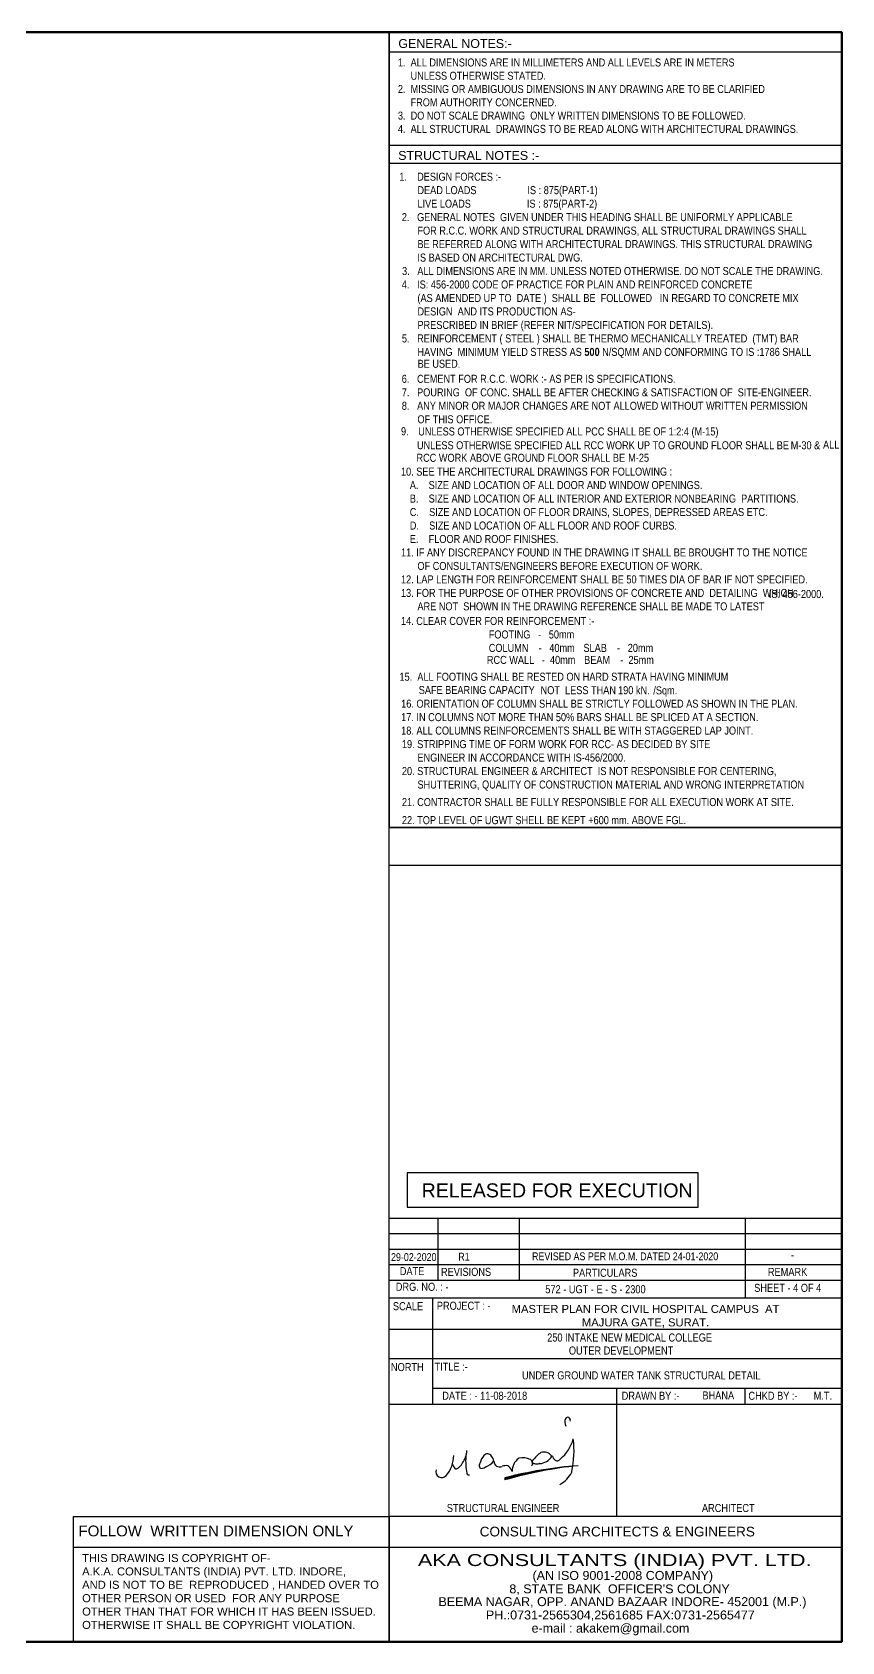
# Model space of a CAD drawing. Header units: inches. Extents: x -82712 to 364260, y -240815 to -94944.
# Drawn here: x 197712 to 213367, y -149045 to -117939 of the extents above; entities that cross this region are included whole.
import ezdxf
from ezdxf.enums import TextEntityAlignment as Align

# ---------------------------------------------------------------- set-up
doc = ezdxf.new("R2010")
doc.units = ezdxf.units.IN
doc.header["$MEASUREMENT"] = 0
doc.layers.add('SINGCHER', color=7, linetype='Continuous', lineweight=25, true_color=0x003beb)
doc.layers.add('T-Text', color=7, linetype='Continuous')
doc.layers.add('TITLE', color=7, linetype='Continuous')
doc.layers.add('text', color=7, linetype='Continuous', lineweight=25)
doc.styles.add('a1', font='arial.ttf', dxfattribs={"height": 0.3})
doc.styles.add('ARIAL NARROW', font='ARIALN.TTF')
doc.styles.add('ROMAND', font='arial.ttf')

# ---------------------------------------------------------------- blocks, each defined once
blk = doc.blocks.new('A$C6F1C3C49')
at = {"layer": 'TITLE', "color": 125}
for p, q in [((57, 15718), (8806, 15718)), ((57, 13911), (8806, 13911)), ((57, 13566), (8806, 13566))]:
    blk.add_line(p, q, dxfattribs=at)
at = {"layer": 'TITLE', "color": 125, "lineweight": -3}
for p, q in [((57, 728), (8806, 728)), ((57, 0), (8806, 0))]:
    blk.add_line(p, q, dxfattribs=at)
at = {"layer": 'TITLE', "color": 125}
blk.add_lwpolyline([(57, 16097), (8806, 16097), (8806, 728), (57, 728)], close=True, dxfattribs=at)
at = {"layer": 'T-Text', "style": 'ROMAND'}
for s, p in [('GENERAL NOTES:- ', (231, 15792)), ('STRUCTURAL NOTES :- ', (228, 13629))]:
    blk.add_text(s, height=172.23, dxfattribs=at).set_placement(p)
at = {"layer": 'T-Text', "color": 7, "style": 'ARIAL NARROW'}
for s, p in [('   1.    DESIGN FORCES :-', (102, 13227)), ('      DEAD LOADS                    IS : 875(PART-1)', (305, 12967)), ('      LIVE LOADS                      IS : 875(PART-2)', (305, 12706)), ('2.   GENERAL NOTES  GIVEN UNDER THIS HEADING SHALL BE UNIFORMLY APPLICABLE', (298, 12446)), ('      FOR R.C.C. WORK AND STRUCTURAL DRAWINGS, ALL STRUCTURAL DRAWINGS SHALL', (305, 12185)), ('      BE REFERRED ALONG WITH ARCHITECTURAL DRAWINGS. THIS STRUCTURAL DRAWING', (305, 11925)), ('      IS BASED ON ARCHITECTURAL DWG.', (305, 11664)), ('3.   ALL DIMENSIONS ARE IN MM. UNLESS NOTED OTHERWISE. DO NOT SCALE THE DRAWING.', (303, 11404)), ('4.   IS: 456-2000 CODE OF PRACTICE FOR PLAIN AND REINFORCED CONCRETE', (298, 11144)), ('      (AS AMENDED UP TO  DATE )  SHALL BE  FOLLOWED   IN REGARD TO CONCRETE MIX', (305, 10883)), ('      DESIGN  AND ITS PRODUCTION AS-', (305, 10623)), ('      PRESCRIBED IN BRIEF (REFER NIT/SPECIFICATION FOR DETAILS).', (305, 10362)), ('6.   CEMENT FOR R.C.C. WORK :- AS PER IS SPECIFICATIONS.', (297, 9321)), ('7.   POURING  OF CONC. SHALL BE AFTER CHECKING & SATISFACTION OF  SITE-ENGINEER.', (298, 9060)), ('8.   ANY MINOR OR MAJOR CHANGES ARE NOT ALLOWED WITHOUT WRITTEN PERMISSION', (298, 8800)), ('      OF THIS OFFICE.', (305, 8539)), ('10. SEE THE ARCHITECTURAL DRAWINGS FOR FOLLOWING :', (282, 7528)), ('   A.    SIZE AND LOCATION OF ALL DOOR AND WINDOW OPENINGS.', (305, 7268)), ('   B.    SIZE AND LOCATION OF ALL INTERIOR AND EXTERIOR NONBEARING  PARTITIONS.', (305, 7007)), ('   C.    SIZE AND LOCATION OF FLOOR DRAINS, SLOPES, DEPRESSED AREAS ETC.', (305, 6747)), ('   D.    SIZE AND LOCATION OF ALL FLOOR AND ROOF CURBS.', (305, 6486)), ('   E.    FLOOR AND ROOF FINISHES.', (305, 6226)), ('11. IF ANY DISCREPANCY FOUND IN THE DRAWING IT SHALL BE BROUGHT TO THE NOTICE', (282, 5966)), ('12. LAP LENGTH FOR REINFORCEMENT SHALL BE 50 TIMES DIA OF BAR IF NOT SPECIFIED.', (282, 5445)), ('      OF CONSULTANTS/ENGINEERS BEFORE EXECUTION OF WORK.', (305, 5705)), ('13. FOR THE PURPOSE OF OTHER PROVISIONS OF CONCRETE AND  DETAILING  WHICH', (282, 5184)), ('      IS: 456-2000. ', (7099, 5163)), ('      ARE NOT  SHOWN IN THE DRAWING REFERENCE SHALL BE MADE TO LATEST', (305, 4924)), ('14. CLEAR COVER FOR REINFORCEMENT :-', (282, 4642)), ('                                  FOOTING   -   50mm', (305, 4381)), ('                                      RCC WALL   -  40mm', (72, 3889)), ('                                  COLUMN    -   40mm', (305, 4121)), ('                                  SLAB    -   20mm', (2136, 4121)), ('                                       BEAM    -  25mm', (1903, 3889)), ('16. ORIENTATION OF COLUMN SHALL BE STRICTLY FOLLOWED AS SHOWN IN THE PLAN.', (286, 3043)), ('17. IN COLUMNS NOT MORE THAN 50%%% BARS SHALL BE SPLICED AT A SECTION.', (286, 2783)), ('18. ALL COLUMNS REINFORCEMENTS SHALL BE WITH STAGGERED LAP JOINT.', (286, 2523)), ('19. STRIPPING TIME OF FORM WORK FOR RCC- AS DECIDED BY SITE', (300, 2262)), ('20. STRUCTURAL ENGINEER & ARCHITECT  IS NOT RESPONSIBLE FOR CENTERING, ', (300, 1741)), ('      ENGINEER IN ACCORDANCE WITH IS-456/2000.', (305, 2002)), ('      SHUTTERING, QUALITY OF CONSTRUCTION MATERIAL AND WRONG INTERPRETATION', (305, 1481)), ('21. CONTRACTOR SHALL BE FULLY RESPONSIBLE FOR ALL EXECUTION WORK AT SITE.', (300, 1142))]:
    blk.add_text(s, height=154.6, dxfattribs=at).set_placement(p)
at = {"layer": 'T-Text', "color": 3, "style": 'ARIAL NARROW'}
for s, p in [('5.   REINFORCEMENT ( STEEL ) SHALL BE THERMO MECHANICALLY TREATED  (TMT) BAR', (299, 10102)), ('9. ', (283, 8308)), ('UNLESS OTHERWISE SPECIFIED ALL PCC SHALL BE OF 1:2:4 (M-15)', (615, 8304)), ('      UNLESS OTHERWISE SPECIFIED ALL RCC WORK UP TO GROUND FLOOR SHALL BE ', (296, 8037)), ('M-30 & ', (7818, 8037)), ('ALL', (8443, 8049)), ('      RCC WORK ABOVE GROUND FLOOR SHALL BE ', (286, 7795)), ('M-25', (4675, 7796)), (' 15.  ALL FOOTING SHALL BE RESTED ON HARD STRATA HAVING ', (204, 3564)), (' SAFE BEARING CAPACITY', (576, 3308)), ('      NOT  LESS THAN ', (2687, 3304)), ('190 kN.', (4480, 3304)), ('/Sqm.', (5161, 3300)), ('MINIMUM', (5815, 3568)), ('22. TOP LEVEL OF UGWT SHELL BE KEPT +600 mm. ABOVE FGL.', (300, 793))]:
    blk.add_text(s, height=154.6, dxfattribs=at).set_placement(p)
at = {"layer": 'T-Text', "insert": (223, 15589), "char_height": 154, "width": 12223.18, "attachment_point": 1, "style": 'ARIAL NARROW'}
blk.add_mtext('1.  ALL DIMENSIONS ARE IN MILLIMETERS AND ALL LEVELS ARE IN METERS   \\P     UNLESS OTHERWISE STATED. \\P2.  MISSING OR AMBIGUOUS DIMENSIONS IN ANY DRAWING ARE TO BE CLARIFIED\\P     FROM AUTHORITY CONCERNED.  \\P3.  DO NOT SCALE DRAWING  ONLY WRITTEN DIMENSIONS TO BE FOLLOWED.\\P4.  ALL STRUCTURAL  DRAWINGS TO BE READ ALONG WITH ARCHITECTURAL DRAWINGS.', dxfattribs=at)
at = {"layer": 'T-Text', "color": 3, "width": 7912.77, "attachment_point": 1, "style": 'ARIAL NARROW'}
for s, insert, char_height in [('      HAVING  MINIMUM YIELD STRESS AS {\\fArial Narrow|b1|i0|c0|p34;\\C1;500} N/SQMM AND CONFORMING TO IS :1786 SHALL', (305, 9996), 154.604), ('BE USED.', (603, 9767), 154.6)]:
    blk.add_mtext(s, dxfattribs=dict(at, insert=insert, char_height=char_height))
blk = doc.blocks.new('MANOJ SIR')
at = {"layer": 'SINGCHER'}
blk.add_line((127.7, -15), (127.7, -18.9), dxfattribs=at)
for centre, radius, start, end in [((255.8, 88.9), 16.1, 156.7141, 207.4099), ((245.1, 93.6), 4.39, 59.0666, 156.7141), ((244.3, 92.3), 5.93, 345.543, 59.0666), ((15.6, 37.4), 41.5, 323.6193, 358.3232), ((237.8, -27), 72.9, 125.6193, 142.7316), ((200.7, 15.3), 17.9, 34.1234, 107.5268), ((184.1, 77.1), 74.1, 309.7314, 344.9276), ((72.2, 35.2), 184.8, 347.9544, 7.0437), ((10.2, -3.5), 10.8, 161.042, 319.16), ((-23.4, 26.9), 56.1, 318.1107, 359.8467), ((49.4, 16.2), 19.9, 196.4253, 222.5342), ((37.4, 5.2), 3.66, 222.5342, 277.08), ((24.5, 26.3), 28.1, 298.5749, 331.1529), ((184.5, 17.1), 129.6, 176.6801, 190.466), ((89.5, 7.6), 9.29, 151.0723, 194.4307), ((84, 6.3), 3.66, 195.7416, 249.6231), ((84.7, 11.4), 3.44, 147.0016, 168.5361), ((115.8, 4.2), 35.1, 139.793, 165.0313), ((85, 13), 10.4, 257.2825, 306.8775), ((95.4, 20.7), 8.92, 32.2093, 136.3302), ((93.5, 1.8), 3.66, 112.4381, 126.8775), ((77.5, 40.4), 38.1, 292.4381, 321.6245), ((90.5, 13.6), 17.2, 7.889, 43.6848), ((118.3, 16.3), 10.8, 181.9889, 294.9243), ((130.4, -16.3), 24.1, 84.1347, 108.2066), ((332.8, -761.8), 772.5, 95.0404, 105.3914), ((323.6, -771.7), 781.6, 94.3109, 104.5156), ((339, -739.5), 750.9, 95.6628, 106.3401), ((132.4, 4), 3.66, 46.3856, 84.1347), ((114, -15.4), 30.4, 23.3578, 46.3856), ((170, -1.6), 28.2, 125.9175, 183.4168), ((155.6, 18.2), 3.66, 102.5109, 125.9175), ((161.5, -8.2), 30.7, 64.0867, 102.5109), ((173.3, 16.1), 3.66, 40.1447, 64.0867), ((172.2, 12.3), 7.37, 318.9351, 57.2824), ((182.8, 15.3), 3.62, 148.6834, 274.8746), ((188.1, 43.1), 31.8, 261.0252, 277.6143), ((192.8, 8), 3.66, 92.6906, 97.6143), ((191.3, 39.8), 28.2, 272.6906, 329.078), ((230.4, 29.3), 14.1, 190.9521, 231.8721), ((225.7, 23.5), 6.68, 233.3684, 329.4674), ((60.7, -5.7), 3.66, 190.466, 250.4116), ((61.4, -3.6), 5.91, 250.4116, 273.9769), ((209.8, 15.1), 47, 296.1242, 335.6848), ((249.4, -2.7), 3.66, 334.0673, 348.8451)]:
    blk.add_arc(centre, radius, start, end, dxfattribs=at)

msp = doc.modelspace()

# ---------------------------------------------------------------- linework, layer by layer
at = {"layer": 'T-Text', "color": 1, "elevation": 0}
msp.add_lwpolyline([(204965.1998, -140646.9737), (210588.1783, -140646.9737), (210588.1783, -139983.2674), (204965.1998, -139983.2674)], close=True, dxfattribs=at)
at = {"layer": 'TITLE', "color": 125}
msp.add_line((204617.9186, -149044.9913), (204617.9186, -117939.4619), dxfattribs=at)
at = {"layer": 'TITLE', "color": 125, "lineweight": -3}
for p, q in [((204617.9186, -140856.7318, 0), (213367.3788, -140856.7318, 0)), ((205554.9969, -140856.7318, 0), (205554.9969, -142056.8082, 0)), ((207130.8153, -140856.7318, 0), (207130.8153, -142056.8082, 0)), ((211501.1325, -140856.7318, 0), (211501.1325, -142056.8082, 0)), ((204617.9186, -141156.7509, 0), (213367.3788, -141156.7509, 0)), ((204617.9186, -141456.77, 0), (213367.3788, -141456.77, 0)), ((205554.9969, -141357.3794, 0), (205554.9969, -142056.8082, 0)), ((207130.8153, -141357.3794, 0), (207130.8153, -142056.8082, 0)), ((204617.9186, -141756.7891, 0), (213367.3788, -141756.7891, 0)), ((204617.9186, -142056.8082, 0), (213367.3788, -142056.8082, 0)), ((211501.1325, -142056.8082, 0), (211501.1325, -142395.1366, 0)), ((204617.9186, -142395.1366, 0), (213367.3788, -142395.1366, 0)), ((205451.2384, -142395.1366, 0), (205451.2384, -144459.0612, 0)), ((213367.3788, -143010.3929, 0), (204617.9186, -143010.3929, 0)), ((213367.3788, -143579.6053, 0), (204617.9186, -143579.6053, 0)), ((213367.3788, -144152.9101, 0), (205451.2384, -144152.9101, 0)), ((209009.618, -144152.9101, 0), (209009.618, -146626.5856, 0)), ((211490.9762, -144152.9101, 0), (211490.9762, -144459.0612, 0)), ((213367.3788, -144459.0612, 0), (204617.9186, -144459.0612, 0)), ((213367.3788, -146626.5856, 0), (204617.9186, -146626.5856, 0)), ((213367.3788, -147219.7145), (204617.9186, -147219.7145))]:
    msp.add_line(p, q, dxfattribs=at)
at = {"layer": 'TITLE', "color": 125}
for points in [[(169327.3954, -117939.4619), (169327.3954, -149044.9913), (213367.3788, -149044.9913), (213367.3788, -117939.4619)], [(204617.9186, -149044.9913), (198514.5375, -149044.9913), (198514.5375, -146626.5856), (204617.9186, -146626.5856)]]:
    msp.add_lwpolyline(points, close=True, dxfattribs=at)
at = {"layer": 'TITLE', "color": 125, "lineweight": 100}
msp.add_lwpolyline([(169327.3954, -117939.4619), (169327.3954, -149044.9913), (213367.3788, -149044.9913), (213367.3788, -117939.4619)], close=True, dxfattribs=at)
at = {"layer": 'TITLE', "color": 125, "lineweight": -3}
msp.add_lwpolyline([(204617.9186, -147219.7145), (198514.5375, -147219.7145), (198514.5375, -146626.5856), (204617.9186, -146626.5856)], close=True, dxfattribs=at)

# ---------------------------------------------------------------- block references
msp.add_blockref('A$C6F1C3C49', (204561.3215, -134036.3865))
at = {"layer": 'SINGCHER', "xscale": 10.368, "yscale": 10.368, "zscale": 10.368}
msp.add_blockref('MANOJ SIR', (205524.6283, -145721.4764), dxfattribs=at)

# ---------------------------------------------------------------- texts
at = {"layer": 'T-Text', "color": 1, "style": 'ROMAND'}
msp.add_text(' RELEASED FOR EXECUTION', height=271.189854, dxfattribs=at).set_placement((205137.0746, -140456.6518, 0))
at = {"layer": 'T-Text', "lineweight": -3, "ltscale": 3, "style": 'ROMAND'}
for s, height, p in [('FOLLOW  WRITTEN DIMENSION ONLY', 208.26243, (198607.4668, -147006.9425)), ('CONSULTING ARCHITECTS & ENGINEERS ', 187.307291, (206365.7512, -147008.7121, 0))]:
    msp.add_text(s, height=height, dxfattribs=at).set_placement(p)
at = {"layer": 'T-Text', "ltscale": 3, "style": 'ROMAND', "width": 1.292517}
msp.add_text('AKA CONSULTANTS (INDIA) PVT. LTD.', height=230.598527, rotation=0.00228919, dxfattribs=at).set_placement((205170.0124, -147580.8255), (212781.5315, -147580.5214), align=Align.FIT)
at = {"layer": 'T-Text', "ltscale": 3, "style": 'a1'}
for s, p in [('(AN ISO 9001-2008 COMPANY)', (207386.7479, -147848.8006)), ("8, STATE BANK  OFFICER'S COLONY", (206938.9697, -148108.2237)), ('BEEMA NAGAR, OPP. ANAND BAZAAR INDORE- 452001 (M.P.)', (205568.2743, -148355.4621)), ('PH.:0731-2565304,2561685 FAX:0731-2565477', (206485.0433, -148613.1528)), ('e-mail : akakem@gmail.com', (207368.0979, -148867.3872))]:
    msp.add_text(s, height=172.948895, rotation=0.0022891, dxfattribs=at).set_placement(p)
at = {"layer": 'T-Text', "ltscale": 3, "insert": (198678.5919, -147348.9588), "char_height": 155.0134542, "width": 5740.090036, "attachment_point": 1, "style": 'ROMAND'}
msp.add_mtext('THIS DRAWING IS COPYRIGHT OF-\\PA.K.A. CONSULTANTS (INDIA) PVT. LTD. INDORE,\\PAND IS NOT TO BE  REPRODUCED , HANDED OVER TO OTHER PERSON OR USED  FOR ANY PURPOSE OTHER THAN THAT FOR WHICH IT HAS BEEN ISSUED. OTHERWISE IT SHALL BE COPYRIGHT VIOLATION. ', dxfattribs=at)
at = {"layer": 'text', "lineweight": -3, "style": 'ARIAL NARROW'}
for s, height, p in [('R1', 150, (205951.3496, -141677.4835, 0)), ('REVISED AS PER M.O.M. DATED 24-01-2020 ', 150, (207377.7922, -141670.6745, 0)), ('29-02-2020', 150, (204651.1696, -141684.9319, 0)), ('DATE', 155.51405, (204820.473, -141959.575, 0)), ('REVISIONS', 155.51405, (205617.1581, -141973.5998, 0)), ('PARTICULARS', 155.51405, (208167.5517, -141990.59, 0)), ('REMARK', 155.51405, (211937.7345, -141974.3989, 0)), ('-', 155.514, (212382.4879, -141645.5151, 0)), ('DRG. NO. : -', 155.51405, (204742.863, -142262.1877, 0)), ('572 - UGT - E - S - 2300', 155.51405, (207633.2662, -142309.7605, 0)), ('SHEET - 4 OF 4', 155.51405, (211673.3437, -142282.6085, 0)), ('SCALE', 155.51405, (204687.3091, -142636.7198, 0)), ('PROJECT : -', 155.51405, (205536.5035, -142628.0643, 0)), ('250 INTAKE NEW MEDICAL COLLEGE ', 155.51405, (207670.1938, -143242.0895, 0)), ('OUTER DEVELOPMENT', 155.51405, (208089.5671, -143493.673, 0)), ('NORTH', 155.51405, (204649.673, -143812.8623, 0)), ('TITLE :-', 155.51405, (205492.0885, -143806.0417, 0)), ('DATE : - 11-08-2018', 155.51405, (205641.0674, -144367.6147, 0)), ('DRAWN BY :-    ', 155.51405, (209111.0496, -144367.6147, 0)), ('BHANA', 155.51405, (210672.0267, -144360.9145, 0)), ('CHKD BY :-', 155.51405, (211561.5261, -144367.6147, 0)), ('M.T.', 155.51405, (212823.3021, -144366.6487)), ('STRUCTURAL ENGINEER', 155.51405, (205729.4424, -146536.9774, 0)), ('ARCHITECT', 155.51405, (210662.4786, -146536.9774, 0))]:
    msp.add_text(s, height=height, dxfattribs=at).set_placement(p)
at = {"layer": 'text', "lineweight": -3, "char_height": 155.51405, "attachment_point": 1, "style": 'ARIAL NARROW'}
for s, insert, width in [('\\pxqc;{\\fArial|b0|i0|c0|p34;MASTER PLAN FOR CIVIL HOSPITAL CAMPUS  AT MAJURA GATE, SURAT.}', (206862.0176, -142534.9957, 0), 5419.975632), ('{\\C0;UNDER GROUND WATER TANK STRUCTURAL DETAIL}', (207184.0303, -143818.456, 0), 6149.985463)]:
    msp.add_mtext(s, dxfattribs=dict(at, insert=insert, width=width))

doc.saveas('drawing.dxf')
